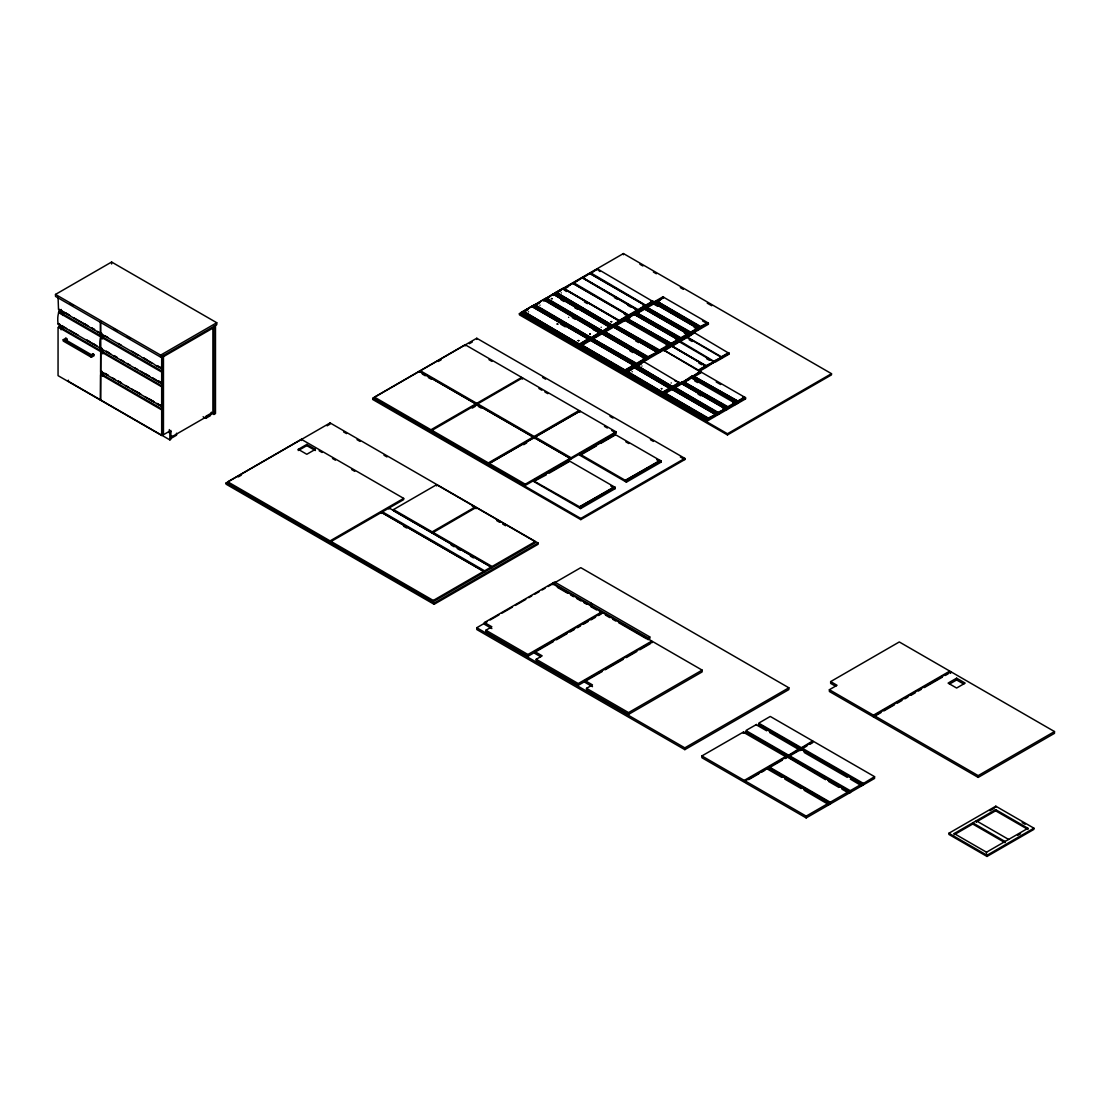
<?xml version="1.0" encoding="UTF-8"?>
<svg xmlns="http://www.w3.org/2000/svg" width="1110" height="1110" viewBox="0 0 1110 1110"><rect width="100%" height="100%" fill="white"/><g stroke="black" fill="none" stroke-linecap="round" stroke-linejoin="round"><path stroke-width="1.5" d="M58.053 296.689L58.497 309.107M59.343 309.44C58.414 314.643 57.151 315.573 58.053 324.356L58.691 323.565M59.343 323.62L59.274 327.048L58.067 327.436L58.053 375.652L161.671 435.481L163.198 434.593L163.198 355.616M101.718 336.372L100.996 337.135M101.884 371.822L101.829 374.556L100.621 374.944L100.608 400.224M162.115 368.922L154.651 364.76M161.671 356.504L161.671 369.311C163.114 366.286 163.725 373.404 161.699 372.322L161.671 384.171C163.447 380.966 163.656 388.306 161.671 387.251L161.671 407.12C163.503 403.957 163.586 411.2 161.671 410.27L161.671 435.481M162.115 406.732L102.522 372.474M101.704 336.51C99.4 334.818 98.901 353.41 101.579 347.888M100.677 351.87L100.677 372.003L101.579 370.837M756.09 725.371L756.618 724.414L746.308 730.283L746.53 731.573L743.589 733.335M767.107 768.62L745.115 780.899L745.115 782.675L806.179 817.917L874.569 778.429L874.569 776.667L813.505 741.411L802.433 747.807C804.001 749.181 797.854 752.316 799.811 749.361L789.501 755.286L788.946 757.367L850.01 792.609L789.127 756.964M825.535 779.664L786.921 756.798L769.674 766.719L769.077 768.828L830.141 804.084L769.258 768.439M100.76 333.985L101.579 333.028L100.497 334.096L100.441 321.151M100.719 336.927L100.802 348.79M100.774 351.745L100.441 400.127M746.308 730.782L788.697 755.244C790.403 756.021 783.813 759.407 786.074 756.298L744.269 780.399L701.881 755.938L701.881 757.714L744.269 782.175L744.269 780.399M701.881 755.938L743.742 731.851L743.173 733.211M788.544 755.258L798.839 748.889C797.036 751.845 803.043 748.417 801.684 747.765M745.115 780.899L806.179 816.141L828.005 803.543C826.312 806.471 832.306 803.265 830.738 801.961L847.874 792.068C845.986 795.093 852.327 791.929 850.607 790.5L860.75 784.631C858.765 787.767 864.995 784.173 863.594 783.507L802.433 748.307M758.768 724.872L759.143 722.887L770.271 716.449L812.659 740.925L812.659 742.687L809.787 744.352M769.674 768.189L830.849 803.362M798.728 749.472L769.618 732.517M801.573 748.792L759.198 724.33M802.433 749.292L863.483 784.534M827.893 804.112L804.181 790.278M860.638 785.214L850.329 779.109M55.5 294.427L111.61 262.029L216.755 322.732L216.755 324.703L160.645 357.101L55.5 296.384L55.5 294.427L160.645 355.131L216.755 322.732M67.044 338.814L65.421 339.743L91.353 354.714L92.976 353.771L94.086 355.7L91.353 357.267L63.215 341.02L63.215 339.743L65.934 338.175L67.044 340.09L65.934 338.175M99.498 335.081L100.524 335.081M63.215 339.743L91.353 355.991L94.086 354.423M67.53 380.827L68.542 380.231M163.461 356.657L213.939 327.505M163.198 368.909L156.996 365.62M163.198 369.103L156.996 365.814M163.198 383.783L158.48 381.354M163.198 383.977L152.528 378.108M163.198 406.718L156.996 403.624M170.871 431.637L169.858 432.22L169.858 439.907L170.871 439.31L170.871 430.458L163.461 434.731L163.461 355.464M170.871 437.34L213.939 412.49M205.794 418.317L210.484 415.612L210.484 413.642L205.794 416.347L205.794 418.317L203.13 416.777M210.969 412.74L213.939 414.446L215.479 413.572L215.479 325.438M227.758 481.809L301.351 439.31L403.679 498.39L403.679 499.583L330.086 542.068L227.758 482.989L227.758 481.809L330.086 540.889L403.679 498.39M579.087 410.52L534.146 436.466L477.619 403.818L477.619 404.997L534.146 437.645L579.087 411.699L579.087 410.52L522.546 377.872L430.971 430.944L374.431 398.31L374.431 397.116L419.372 371.17L475.912 403.818L475.912 404.997M476.759 404.512L420.218 371.864L420.218 370.685L465.159 344.738L521.7 377.386L521.7 378.565M521.103 312.437L522.213 311.799L578.754 345.03L522.213 312.396L521.103 313.034L577.644 345.668L521.617 313.922L528.013 309.635M523.24 311.216L579.767 344.447L523.24 311.216L531.759 306.291L588.3 338.925L577.131 345.973M534.742 304.57L591.283 337.801L534.742 305.153L543.276 299.644L599.816 332.875L588.647 339.327L533.133 307.276L532.62 305.791L533.73 305.153L590.256 338.383L546.245 312.964M549.505 297.23L544.122 299.742L545.232 298.507L601.773 331.737L578.754 318.445M546.259 297.924L602.799 331.155L546.259 298.507L553.085 293.983L609.612 327.214L600.149 332.681L544.635 300.033M560.675 290.778L553.932 294.081L555.042 292.846L611.582 326.076L581.057 308.455M556.068 292.249L612.609 325.494L556.068 292.249L562.881 288.322L619.422 320.957L611.457 326.16M226.051 482.989L330.086 422.924L538.156 543.054L538.156 544.233L434.121 604.298L226.051 484.168L226.051 482.989L434.121 603.119L538.156 543.054M372.724 398.31L476.759 338.245L684.828 458.375L684.828 459.554L580.794 519.619L372.724 399.489L372.724 398.31L580.794 518.439L684.828 458.375M519.397 313.617L623.431 253.552L831.501 373.681L831.501 374.875L727.466 434.94L519.397 314.81L519.397 313.617L727.466 433.746L831.501 373.681M524.655 310.98L531.759 306.291M532.62 306.388L533.73 305.153M534.742 305.153L540.431 301.878M544.122 299.742L545.232 299.103L554.75 304.598M547.619 297.716L551.712 295.357M553.932 294.081L555.042 293.442L578.06 306.721M556.068 292.846L562.881 288.905L566.405 291.528M563.741 288.42L572.774 283.203L628.288 315.254L619.769 320.762L563.741 288.42L620.282 321.65L628.801 316.725L624.347 314.144M573.121 282.995L582.153 277.777L637.681 310.425L629.148 315.351L573.634 282.703L573.121 283.591L629.661 316.239L638.181 311.313L635.211 309.593M582.5 277.583L589.84 273.351L645.354 305.403L638.527 309.926L582.5 277.583L639.041 310.814L645.867 306.291L615.162 324.994L624.195 319.777L624.708 320.665L616.189 325.591L659.59 350.052L668.123 345.127L668.622 346.015L659.59 350.649L616.189 325.591M590.173 273.157L597.513 268.925L653.027 301.559L646.2 305.5L590.687 272.852L590.173 273.74L646.714 306.388L653.54 301.851L646.284 307.026L654.137 303.085L698.565 328.74L698.565 329.92L689.601 335.095L644.161 308.844L644.161 307.664L646.284 307.026M238.275 476.912L241.272 475.177M438.2 361.485L441.197 359.751M539.529 302.988L534.229 306.041L543.234 311.244M565.156 288.184L572.774 283.203M573.121 283.591L582.153 277.777M582.5 278.18L589.84 273.351M590.687 273.449L597.513 268.925M327.117 425.824L330.086 424.103L330.086 422.924M469.322 343.712L472.305 341.991M565.476 288.212L568.445 286.491M544.635 300.63L547.619 298.909M554.445 294.372L557.428 293.234M298.285 450.535L298.285 449.356L306.804 444.43L315.337 449.356L315.337 450.535L306.804 445.623L299.7 449.716M315.337 449.356L306.804 454.281L298.285 449.356M619.769 320.166L628.288 315.254M629.148 314.754L637.681 309.829M638.527 309.343L645.354 305.403M646.2 304.903L653.027 300.976M374.431 397.116L430.971 429.764L475.912 403.818M420.218 370.685L476.759 403.332L521.7 377.386M577.131 345.376L588.3 338.925M588.647 339.327L599.816 332.278M600.149 332.681L609.612 326.618M553.932 293.484L610.472 326.132L619.422 320.957M634.601 366.841L623.945 373.002L578.49 346.764L578.49 345.571L579.6 344.933L580.114 345.82L579.6 344.933M633.99 365.509L590.007 340.104L590.007 338.925L635.461 365.176L635.461 366.356L646.117 360.195L646.117 359.016L601.689 333.361L581.14 345.238L580.627 344.35L589.146 339.424L634.601 365.662L635.114 368.118L670.163 388.361L679.625 382.894L643.564 361.471L636.738 365.412L672.813 386.835L636.738 365.412M590.007 338.925L591.117 338.286L591.63 339.174L591.117 338.286M601.176 333.069L592.143 338.286L600.663 332.778L601.689 333.361M657.12 352.078L648.073 356.698L604.673 331.64L648.073 357.295L657.633 352.37L657.633 353.549L646.963 359.709L601.523 333.458L601.523 332.278L602.633 331.64L603.132 332.528L602.633 331.64M613.206 326.715L603.646 331.64L612.179 326.132L656.607 351.773M659.59 351.828L659.076 350.94L659.59 351.828L660.616 351.232L660.103 350.358L669.136 345.723L669.136 346.903L658.48 353.063L613.025 326.812L613.025 325.632L614.135 324.994L614.649 325.882L614.135 324.994M707.861 322.774L700.521 326.423L657.12 301.365L700.521 327.02L708.374 323.079L708.374 324.259L699.411 329.42L653.957 303.183L653.957 302.003L655.067 301.365L655.58 302.253L655.067 301.365M663.433 297.133L656.607 301.656L656.093 300.768L662.92 296.828L663.933 297.425L654.983 303.183L653.957 302.003M578.49 345.571L580.627 344.933M580.627 344.35L589.66 339.716M590.52 339.23L592.143 338.286M601.523 332.278L603.646 331.64M603.646 331.058L612.692 326.423M613.025 325.632L615.162 324.994M624.708 320.665L624.542 318.986L627.192 318.639L634.004 314.116L634.518 315.004L634.351 313.325L636.987 312.978L643.814 308.455L688.755 334.401L688.755 335.581L679.806 340.756L680.916 338.925M646.284 306.429L654.137 303.085M654.47 302.295L656.093 301.365M472.263 408.091L475.26 406.357M579.004 345.876L580.627 345.529L624.028 371.17L586.607 349.567M602.022 332.584L602.536 333.458L603.646 332.237L647.061 357.878L636.571 351.828M613.539 325.938L634.518 314.407L678.945 340.062L678.945 341.242L669.996 346.417L624.542 320.166M634.865 313.617L644.327 308.747M644.66 307.956L646.284 307.623L689.698 333.264L685.203 330.669M579.004 346.459L580.627 346.112L583.624 347.846M583.069 344.71L590.173 340.603M591.033 340.104L592.143 339.466L622.072 356.754M645.09 358.419L636.571 363.345L593.156 338.883L601.689 333.957M602.536 333.458L603.646 332.82L633.588 350.108M604.673 332.237L613.206 327.311M613.539 326.52L615.162 326.173L658.563 351.232L615.162 326.173M625.055 319.291L670.079 344.586L626.678 319.527M677.919 339.466L671.106 343.406L627.691 318.945L630.424 317.363M634.865 314.213L636.474 313.866L666.416 331.155M687.728 333.805L680.916 337.745L637.501 313.284L644.327 309.343M644.66 308.552L646.284 308.205L655.261 313.395M697.538 328.144L690.711 332.084L647.31 307.623L654.137 303.682M657.12 301.962L659.839 300.38M579.517 346.75L622.918 371.226L624.028 370.587M634.087 365.37L625.055 370.587L581.654 344.933L625.055 369.991L633.588 365.065M634.434 364.579L635.544 363.941L625.069 358.475M602.536 332.875L645.951 357.933L647.061 357.295M614.052 326.812L657.453 351.287L658.563 350.649M625.568 320.166L668.969 344.641L670.079 344.003M635.378 314.505L679.889 338.925L675.393 336.33M645.174 308.844L688.588 333.319L689.698 332.681M654.983 302.6L699.494 327.603L687.52 320.693M622.918 371.226L624.542 370.879L625.055 371.767L624.542 370.879M634.948 364.871L636.058 364.233L636.571 365.121L636.058 364.233M593.156 338.883L636.571 363.941L645.604 358.724M645.951 357.933L647.56 357.587L648.073 358.475L647.56 357.587M657.453 351.287L659.076 350.94M668.969 344.641L670.593 344.294L671.106 345.182L670.593 344.294M671.619 343.712L672.119 344.586L671.619 343.712L678.432 339.771M678.779 338.98L679.292 339.868L680.402 338.633M637.501 313.284L680.916 338.342L688.242 334.11M688.588 333.319L690.198 332.972L690.711 333.86L690.198 332.972M647.31 307.623L690.711 332.681L698.051 328.449M698.384 327.658L700.008 327.311L700.521 328.199L700.008 327.311M622.918 371.822L625.055 371.17M625.055 371.767L626.082 371.17L625.568 370.296L634.601 365.662M634.948 365.467L636.571 364.524M637.584 363.941L646.117 359.016M645.951 358.53L648.073 357.878M648.073 358.475L649.1 357.878L648.587 357.004L657.633 352.37M657.453 351.884L659.59 351.232M668.969 345.238L671.106 344.586M671.619 344.294L678.945 340.062M680.916 339.521L681.928 338.925L681.415 338.037L688.755 334.401M688.588 333.902L690.711 333.264M690.711 333.86L691.738 333.264L691.225 332.376L698.565 328.74M698.384 328.241L700.521 327.603M700.521 328.199L701.548 327.603L701.034 326.715L708.374 323.079M636.571 365.121L637.584 364.524M671.106 345.182L672.119 344.586M626.928 371.073L663.003 392.496L626.928 371.67L633.755 367.146L669.829 388.555L660.353 394.022L624.791 372.904L625.901 371.67L661.976 393.079L626.415 372.558L631.534 369.602M634.601 366.647L635.711 366.009L671.786 387.418L635.711 366.591L634.601 367.243M624.791 372.904L625.901 371.67M626.928 371.67L634.268 368.021M636.738 366.009L642.19 362.859M664.03 350.247L671.356 346.015L705.724 365.856L698.898 370.393L664.03 350.247L699.411 371.281L706.237 367.341L705.724 366.453M671.703 345.82L706.571 365.953L713.91 362.318L707.084 366.841L671.703 345.82L679.029 341.589L714.757 362.415L721.583 358.475L721.07 357.587L714.257 361.527L679.889 341.089L679.375 341.977M679.375 341.394L686.702 337.162L722.443 357.989L729.256 354.048L728.743 353.16L721.93 357.101L687.562 337.26L694.388 332.723L728.743 353.16M687.048 337.551L694.388 332.723M636.224 366.897L641.344 363.941M664.03 350.843L669.996 347.402M672.216 346.112L677.669 342.962M679.889 341.686L685.342 338.536M535.173 541.625L492.105 566.488L433.011 532.37L433.011 533.549L492.105 567.668L535.173 542.804L535.173 541.625L476.079 507.506L432.165 533.05L393.537 510.753L393.537 509.573L436.591 484.709L475.219 507.006L475.219 508.186M488.358 462.898L533.299 436.952L533.299 438.131L488.358 464.077L431.818 431.443L431.818 430.25L488.358 462.898L488.358 464.077M489.205 463.397L534.146 437.451L570.221 458.263L570.221 459.457L525.28 485.403L489.205 464.577L489.205 463.397L525.28 484.21L570.221 458.263M535.006 436.952L579.947 411.005L616.008 431.832L616.008 433.011L571.081 458.957L535.006 438.131L535.006 436.952L571.081 457.778L616.008 431.832M523.67 444.68L526.653 442.945M698.898 369.796L705.724 365.856M706.571 365.37L713.397 362.013M714.257 360.93L721.07 357.587M721.93 356.504L728.743 352.564M698.898 370.393L706.237 366.744M706.571 365.953L713.91 362.318M714.257 361.527L721.583 357.878M721.93 357.101L729.256 353.452M624.791 372.308L660.866 393.134L669.829 387.959M670.163 388.361L672.299 386.544M672.813 386.238L679.625 382.298M715.617 414.405L708.277 418.04L664.876 392.982L708.277 418.637L716.13 414.696L716.13 415.875L707.167 421.051L661.726 394.813L661.726 393.634L662.837 392.982L663.336 393.87L662.837 392.982M671.703 389.055L663.849 392.982L670.676 388.458L715.104 414.113M725.427 408.744L718.087 412.379L674.686 387.321L718.087 412.975L725.94 409.035L725.94 410.214L716.977 415.39L671.522 389.152L671.522 387.959L672.632 387.321L673.146 388.209L672.632 387.321M691.141 377.83L736.596 404.068L745.545 398.892L745.545 397.713L701.118 372.058L674.172 387.626L673.659 386.738L680.486 382.797L724.913 408.452M727.896 408.494L727.383 407.606L727.896 408.494L728.923 407.911L728.41 407.023L735.736 403.374L735.736 404.553L726.786 409.729L681.332 383.491L681.332 382.298L682.442 381.66L682.955 382.548L682.442 381.66M690.795 377.428L683.469 381.66L690.295 377.136L691.308 378.316L691.141 376.637L692.251 375.999L692.765 376.887L692.251 375.999M700.604 371.767L693.278 375.999L700.091 371.475L701.118 372.058M661.726 393.634L663.849 392.982M663.849 392.399L671.189 388.75M671.522 387.959L673.659 387.321M673.659 386.738L680.999 383.089M681.332 382.298L683.469 381.66M691.141 376.637L693.278 375.999M662.24 394.508L663.849 393.578L707.264 419.233L662.24 393.925M672.036 388.847L673.659 387.917L717.06 413.572L672.036 388.264M664.876 393.578L671.703 389.638M674.686 387.917L681.512 383.977M681.845 382.603L720.889 404.442M684.495 382.256L727.896 407.315L735.222 403.665L734.723 402.791L727.896 406.718L684.495 382.256L689.948 379.107M691.655 376.942L709.734 386.682M744.519 397.116L737.706 401.057L694.291 376.595L701.118 372.655M393.537 509.573L432.165 531.87L475.219 507.006M533.73 480.325L568.348 460.345L615.245 487.415L615.245 488.594L580.627 508.588L533.73 481.504L533.73 480.325L568.861 460.636M579.517 453.893L614.135 433.899L661.047 460.983L661.047 462.162L626.415 482.142L579.517 455.072L579.517 453.893L614.649 434.19M534.229 480.616L569.375 460.927M579.517 455.072L615.162 434.496M534.229 481.213L546.287 474.844M549.173 473.179L569.375 461.524M581.987 454.24L596.403 445.915M600.732 443.403L615.162 435.078M662.739 394.813L706.154 419.275L707.264 418.637M672.549 389.152L715.964 413.614L717.06 412.975M682.359 383.491L726.87 407.911L723.873 406.177M692.168 377.83L736.679 402.236L712.731 388.417M706.154 419.275L706.668 420.163L707.764 418.928L708.277 419.816L707.764 418.928M715.964 413.614L717.573 413.267L718.087 414.155L717.573 413.267M725.76 407.953L727.383 407.606M735.569 402.292L736.083 403.18L737.193 401.945L737.706 402.833L737.193 401.945M738.219 401.362L738.719 402.236L738.219 401.362L745.032 397.422M706.668 420.163L708.277 419.233M708.277 419.816L709.304 419.233L708.79 418.345L716.13 414.696M715.964 414.21L718.087 413.572M718.087 414.155L719.113 413.572L718.6 412.684L725.94 409.035M725.76 408.549L727.896 407.911M736.083 402.583L737.706 402.236M738.219 401.945L745.545 397.713M737.706 402.833L738.719 402.236M534.742 481.504L579.6 506.812L614.218 486.832M580.03 454.184L625.388 480.38L660.02 460.386M579.6 506.812L614.732 487.123M625.388 480.38L660.533 460.678M579.6 507.409L615.245 487.415M625.388 480.963L661.047 460.983M433.275 600.454L483.752 571.303L483.752 572.496L433.275 601.634L330.933 542.554L330.933 541.375L433.275 600.454L433.275 601.634M484.612 570.817L491.258 566.974L491.258 568.154L484.612 571.997L382.27 512.917L382.27 511.738L484.612 570.817L484.612 571.997M491.855 628.565L484.432 624.278L484.432 622.516L552.058 583.471L601.523 612.026L527.93 654.512L485.889 630.244L485.889 632.02L527.93 656.288L553.46 641.552M552.905 584.748L552.905 582.972L554.611 581.987L591.547 603.313L591.547 605.089M548.104 586.538L580.794 567.668L788.863 687.798L788.863 689.574L684.828 749.638L476.759 629.509L476.759 627.733L487.165 621.725M490.134 620.004L499.056 614.857M502.025 613.15L512.432 607.142M515.401 605.422L525.807 599.414M528.776 597.693L531.745 595.987M534.729 594.266L539.183 591.685M542.152 589.979L545.121 588.258M485.889 630.244L491.855 626.789L484.432 622.516M591.547 603.313L589.84 604.298L552.905 582.972M590.687 604.784L592.393 603.798L649.78 636.932L649.78 638.708L648.073 639.693L648.073 637.917L590.687 604.784L590.687 606.56L596.569 609.959M540.681 656.759L534.742 653.332L534.742 651.556L602.369 612.512L651.834 641.067L651.834 642.843M556.457 639.818L566.974 633.741M569.971 632.006L574.481 629.412M577.491 627.677L580.488 625.943M583.499 624.208L587.995 621.6M591.006 619.866L595.515 617.271M598.512 615.537L601.523 613.802M602.272 671.467L578.241 685.328L536.199 661.06L536.199 659.284L542.166 655.843L534.742 651.556M648.073 637.917L649.78 636.932M536.199 659.284L578.241 683.566L651.834 641.067M585.053 680.61L652.68 641.566L702.144 670.121L702.144 671.897L628.551 714.382L586.51 690.115L586.51 688.339L592.476 684.898L585.053 680.61L585.053 682.386L592.476 686.66M605.269 669.732L623.293 659.326M626.304 657.592L636.807 651.514M639.818 649.78L650.335 643.717M586.51 688.339L628.551 712.606L702.144 670.121M476.759 627.733L684.828 747.862L788.863 687.798M835.774 686.313L830.655 683.371L830.655 681.596L899.294 641.955L949.785 671.106L949.785 672.882M880.938 712.62L873.459 716.935L829.378 691.488L829.378 689.712L837.051 685.286L830.655 681.596M812.659 740.925L801.392 747.793M748.653 779.65L758.879 773.739M761.807 772.047L764.721 770.368M767.648 768.675L782.259 760.239M785.172 758.56L806.901 746.017M829.378 689.712L873.459 715.173L949.785 671.106M874.319 715.659L950.632 671.592L1054.5 731.559L1054.5 733.335L978.174 777.402L874.319 717.435L874.319 715.659L978.174 775.626L1054.5 731.559M883.935 710.899L894.41 704.85M897.407 703.116L901.889 700.521M904.886 698.8L907.883 697.066M910.88 695.346L915.361 692.751M918.358 691.017L921.342 689.296M924.339 687.562L942.293 677.197M945.29 675.477L948.287 673.742M956.626 678.182L948.093 683.108L956.626 688.034L965.159 683.108L956.626 678.182L956.626 679.958L963.73 684.051M949.522 684.051L956.626 679.958M874.569 776.667L863.303 783.535M948.897 833.249L995.795 806.179L1033.923 828.185L1033.923 829.364L987.012 856.448L948.897 834.429L948.897 833.249L987.012 855.255L1033.923 828.185M989.94 810.744L994.338 808.205M954.184 834.734L954.184 833.554L995.628 809.62L1027.943 828.282L1027.943 829.461L995.628 810.799L976.384 821.913M955.668 833.874L973.428 823.62M954.184 833.554L986.499 852.202L1027.943 828.282M1017.592 835.442L1020.548 833.735M100.594 334.096L100.608 321.248M101.468 352.078L100.927 351.676M850.718 790.944L789.543 755.743M830.682 802.488L769.674 767.204M759.087 723.373L801.573 747.807M639.901 264.249L642.898 265.97M653.374 272.019L656.371 273.754M680.319 287.587L683.316 289.308M707.264 303.141L711.746 305.736M663.933 297.425L707.347 322.483M702.505 320.873L708.374 324.259M699.494 327.02L656.093 302.544M660.589 305.139L663.572 306.859M666.569 308.594L684.537 318.958M597.513 269.508L599.969 271.52M650.557 300.727L653.54 302.447M653.623 302.794L653.11 303.682L657.509 306.221M694.166 327.381L698.565 329.92M642.884 305.167L645.867 306.873M658.258 315.115L668.733 321.165M671.73 322.899L682.206 328.949M643.814 308.455L643.3 309.343M684.357 333.042L688.755 335.581M689.144 339.743L692.099 341.45M614.385 297.563L617.354 299.284M627.774 305.292L630.744 307.012M679.889 338.342L636.474 313.866M669.413 332.875L672.396 334.609M634.004 314.116L633.491 315.004M634.351 314.505L678.335 339.91M676.018 339.549L678.945 341.242M706.543 358.655L709.484 360.348M627.691 318.945L671.106 343.406M624.195 319.777L623.695 320.665M698.856 363.081L701.811 364.788M666.208 345.21L669.136 346.903M584.401 301.92L587.412 303.654M716.228 381.965L720.626 384.504M742.618 397.2L745.545 398.892M635.641 340.853L638.569 342.546M554.445 294.969L609.959 327.02L610.472 326.132M561.091 299.783L564.102 301.518M574.591 307.581L577.602 309.315M694.291 376.595L737.706 401.057M736.679 401.654L693.278 377.178M694.693 380.855L697.621 382.548M732.808 402.861L735.736 404.553M557.747 306.318L575.757 316.725M544.122 299.145L600.149 332.084M599.816 332.875L593.295 329.698M572.288 317.571L575.299 319.305M629.994 350.885L632.922 352.578M643.189 358.502L646.117 360.195M726.87 407.315L683.469 382.839M644.064 362.36L643.564 361.471M679.625 382.894L674.741 380.661M698.079 394.133L701.007 395.826M722.999 408.522L725.94 410.214M635.544 363.941L592.143 339.466M532.62 305.791L588.647 338.73M560.786 324.217L565.281 326.826M631.673 365.148L670.163 387.765M706.668 419.566L707.167 421.051M542.623 377.442L545.62 379.176M609.987 416.333L612.984 418.068M650.404 439.671L653.402 441.405M680.347 456.959L684.828 459.554M488.969 359.668L491.938 361.388M538.919 388.5L541.888 390.221M544.871 391.941L547.84 393.662M604.478 426.351L607.35 428.016M611.679 430.513L616.008 433.011M625.86 441.849L628.801 443.542M656.648 459.623L661.047 462.162M476.759 404.317L533.299 436.952M422.341 374.07L425.324 375.79M428.293 377.511L431.277 379.231M478.243 406.357L481.227 408.064M610.847 486.055L615.245 488.594M1022.185 822.593L1025.127 824.286M343.559 431.887L346.556 433.608M357.031 439.657L360.029 441.392M383.977 455.211L386.974 456.945M472.291 506.202L475.288 507.936M496.767 520.632L499.722 522.338M502.677 524.045L505.619 525.738M1008.629 839.438L976.314 820.776L976.314 821.955M69.75 303.432L72.677 305.125M114.011 328.99L116.994 330.711M127.414 336.732L130.397 338.453M557.345 587.315L567.682 593.281M570.637 594.988L573.592 596.694M576.548 598.387L580.974 600.954M583.929 602.661L586.885 604.367M599.511 611.652L602.466 613.358M605.408 615.051L609.82 617.604M612.762 619.311L615.703 621.003M618.645 622.696L646.603 638.847M319.139 450.771L322.108 452.478M332.487 458.472L335.456 460.192M351.773 469.613L354.742 471.32M65.185 312.618L69.569 315.143M84.18 323.579L87.107 325.272M91.742 327.852L94.669 329.545M143.592 357.878L146.562 359.598M60.8 310.287L69.569 315.337M73.954 317.876L88.564 326.312M91.492 328.005L94.406 329.684M97.333 331.377L100.261 333.055M104.867 335.719L107.85 337.44M118.27 343.462L121.254 345.182M131.674 351.204L140.609 356.365M143.592 358.072L154.012 364.094M58.483 309.246L100.871 333.708M102.522 334.665L138.264 355.297M141.248 357.018L151.668 363.039M59.343 311.896L162.948 371.711M491.258 566.974L388.93 507.894L388.93 509.074M451.215 545.038L454.184 546.758M457.154 548.465L460.109 550.171M470.487 556.165L473.457 557.886M801.142 749.333L758.588 724.677L800.976 749.43M756.465 724.913L766.691 730.824M804.167 752.455L847.346 777.388M158.48 380.855L162.948 383.436M87.107 340.146L90.021 341.825M92.949 343.517L95.876 345.196M106.352 351.26L109.335 352.98M114.052 355.602L117.036 357.323M145.077 373.612L149.545 376.193M152.528 377.913L155.497 379.634M63.728 326.839L66.642 328.518M69.569 330.211L78.338 335.275M87.107 340.34L97.333 346.237M106.352 351.454L110.82 354.034M113.803 355.755L116.786 357.475M121.254 360.056L124.223 361.777M127.206 363.483L130.189 365.204M134.657 367.785L137.626 369.505M140.609 371.226L149.545 376.387M211.386 412.185L212.912 413.073L212.912 328.102M58.483 324.106L160.603 383.061M483.752 571.303L381.424 512.223L381.424 513.417M59.343 326.77L162.948 386.585M403.665 526.251L406.635 527.971M58.483 327.256L162.088 387.015M746.308 731.767L788.697 756.229M789.543 756.729L850.607 791.971M745.712 732.101L788.1 756.576M788.946 757.062L850.177 792.512M743.589 732.35L785.963 756.826M828.518 781.384L838.938 787.406M841.921 789.127L846.389 791.707M104.867 373.335L108.1 375.111M118.52 381.132L121.503 382.839M136.142 391.4L140.609 393.967M149.545 399.128L154.012 401.709M156.996 403.429L162.948 406.87M104.867 373.543L107.85 375.249M112.318 377.83L115.287 379.551M118.27 381.271L121.254 382.992M125.721 385.572L128.691 387.293M131.674 389.013L140.609 394.175M145.077 396.756L154.012 401.903M101.884 374.278L162.948 409.535M101.038 374.764L162.115 410.145M769.077 768.536L830.308 803.987M766.954 768.786L781.842 777.388M784.825 779.095L801.198 788.558M69 381.687L169.858 439.907M100.844 351.62L101.829 351.62L101.718 348.776M162.115 372.322L58.497 312.507M995.795 806.179L995.795 807.358M995.628 809.62L995.628 810.799M987.012 855.255L987.012 856.448M986.499 852.202L986.499 853.396M978.174 775.626L978.174 777.402M950.632 671.592L950.632 673.368M873.459 715.173L873.459 716.935M806.179 816.141L806.179 817.917M736.596 402.888L736.596 404.068M727.466 433.746L727.466 434.94M726.786 409.729L726.273 408.841M716.977 415.39L716.463 414.502M700.091 371.475L700.091 372.655M699.411 329.42L698.898 328.546M690.295 377.136L690.295 378.316M689.601 335.095L689.102 334.207M686.702 337.162L686.202 338.037M684.828 747.862L684.828 749.638M680.486 382.797L680.486 383.977M679.029 341.589L678.515 342.477M671.356 346.015L670.842 346.903M670.676 388.458L670.676 389.638M669.996 346.417L669.483 345.529M662.92 296.828L662.92 298.021M660.866 393.134L660.353 394.022M658.48 353.063L657.966 352.175M646.963 359.709L646.464 358.821M628.551 712.606L628.551 714.382M626.415 482.142L625.901 481.268M623.945 373.002L623.431 372.114M623.431 253.552L623.431 254.745M614.135 433.899L614.135 435.078M612.179 326.132L612.179 327.311M600.663 332.778L600.663 333.957M589.146 339.424L589.146 340.603M580.627 508.588L580.114 507.7M580.794 518.439L580.794 519.619M579.947 411.005L579.947 412.185M578.241 683.566L578.241 685.328M571.081 457.778L571.081 458.957M568.348 460.345L568.348 461.524M553.599 295.454L553.085 293.983M543.789 301.115L543.276 299.644M534.146 436.466L534.146 438.63M527.93 654.512L527.93 656.288M525.28 484.21L525.28 485.403M522.546 377.872L522.546 379.051M492.105 566.488L492.105 567.668M476.759 338.245L476.759 339.424M476.759 403.332L476.759 405.497M476.079 507.506L476.079 508.685M465.159 344.738L465.159 345.918M436.591 484.709L436.591 485.889M434.121 603.119L434.121 604.298M432.165 531.87L432.165 533.05M430.971 429.764L430.971 430.944M419.372 371.17L419.372 372.363M330.086 540.889L330.086 542.068M306.804 444.43L306.804 445.623M301.351 439.31L301.351 440.504M213.939 326.326L213.939 414.446M176.545 433.233L176.545 435.203L171.856 437.909L171.856 435.939M169.344 429.57L169.344 433.011M161.921 367.646L161.921 372.738M161.921 382.922L161.921 386.322M161.921 404.997L161.921 410.089M160.645 355.131L160.645 357.101M111.61 262.029L111.61 264M102.828 335.22L102.828 338.619M102.828 350.51L102.828 353.896M102.828 372.571L102.828 375.971M102.148 333.86L102.148 338.744M102.148 348.72L102.148 351.981M102.148 371.67L102.148 375.125M101.981 335.387L101.981 338.647M101.981 348.623L101.981 351.995M101.981 372.252L101.981 375.624M101.287 347.916L101.287 351.315M92.976 353.771L92.976 355.061M91.353 355.991L91.353 357.267M62.659 312.035L62.659 315.434M62.659 325.618L62.659 329.018M61.133 309.454L61.133 313.617M61.133 325.688L61.133 329.823M59.593 324.162L59.593 327.533M661.366 388.666L662.073 388.736L661.394 388.611M671.175 383.006L671.245 382.908M578.144 340.603L578.851 340.645L578.144 340.603M589.646 333.957L590.367 333.999L589.646 333.957M601.162 327.311L601.204 327.256M610.972 321.65L611.679 321.692L610.972 321.65M632.131 371.753L632.228 371.67M641.927 366.092L641.968 366.05M528.443 311.882L528.54 311.785M539.946 305.236L540.001 305.181M551.462 298.59L552.156 298.673L551.462 298.59M561.271 292.915L561.313 292.874M557.137 324.009L557.831 324.106L557.137 324.009M568.639 317.363L568.695 317.321M645.77 307.317L645.77 307.317M635.975 312.978L635.975 312.978M626.165 318.639L626.165 318.639M1005.049 841.505L972.735 822.843L972.735 824.022L1005.049 842.684L1005.049 841.505M863.053 784.784L801.822 749.638L863.053 784.784"/></g></svg>
